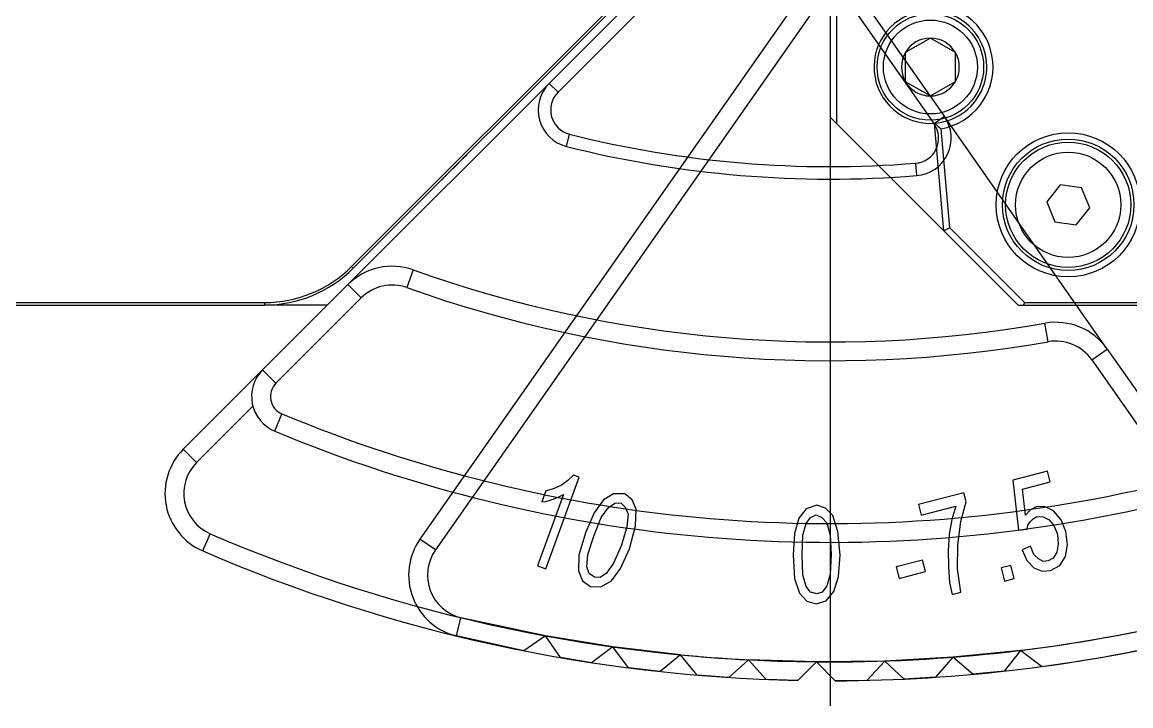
# Model space of a CAD drawing. Header units: millimetres. Extents: x -97344 to -49824, y -57049 to -40247.
# Drawn here: x -64354.2 to -64265.7, y -52906.2 to -52851.6 of the extents above; entities that cross this region are included whole.
import ezdxf

# ---------------------------------------------------------------- set-up
doc = ezdxf.new("R2010")
doc.units = ezdxf.units.MM
doc.header["$LTSCALE"] = 200
doc.linetypes.add('DOT_CENTER', pattern=[14, 12, -1, 0, -1])
doc.layers.add('1', color=7, linetype='Continuous')
doc.layers.add('DIM', color=3, linetype='Continuous')

# ---------------------------------------------------------------- blocks, each defined once
blk = doc.blocks.new('23-D1020-B_EXTRUSION-MAIN-BODY_BASESTAND-0_5m_Absen-PL__363', base_point=(418.75, -61.98))
at = {"color": 7, "linetype": 'Continuous'}
for p, q in [((418.75, 9.02), (418.75, -46.98)), ((419.25, 9.52), (419.25, -47.48)), ((880.538, -58.91), (904.18, -35.268)), ((880.679, -59.051), (904.321, -35.409)), ((419.25, -47.48), (418.75, -46.98)), ((427.816, -56.046), (419.25, -47.48)), ((427.066, -47.469), (427.334, -47.692)), ((427.816, -56.046), (427.066, -47.469)), ((427.334, -47.692), (427.606, -47.906)), ((428.298, -55.822), (427.606, -47.906)), ((889.429, -50.302), (889.541, -50.189)), ((889.541, -50.189), (889.75, -49.98)), ((888.643, -51.087), (888.75, -50.98)), ((888.75, -50.98), (888.937, -50.794)), ((888.937, -50.794), (889.097, -50.633)), ((887.75, -51.98), (887.848, -51.882)), ((887.848, -51.882), (887.888, -51.842)), ((887.978, -51.752), (888.018, -51.712)), ((888.018, -51.712), (888.114, -51.616)), ((428.298, -55.822), (427.816, -56.046)), ((427.816, -56.046), (433.75, -61.98)), ((428.298, -55.822), (434.257, -61.78)), ((434.257, -61.78), (434.174, -61.98)), ((434.257, -61.78), (873.608, -61.78)), ((433.75, -61.98), (434.174, -61.98)), ((434.174, -61.98), (873.608, -61.98)), ((878.629, -61.98), (873.608, -61.98))]:
    blk.add_line(p, q, dxfattribs=at)
at = {"color": 140, "linetype": 'Continuous'}
for p, q in [((880.679, -59.051), (880.538, -58.91)), ((873.608, -61.78), (873.608, -61.98))]:
    blk.add_line(p, q, dxfattribs=at)
at = {"color": 7, "linetype": 'Continuous'}
for radius in [5.75, 5.25]:
    blk.add_circle((437.75, -53.98), radius, dxfattribs=at)
for centre, radius, start, end in [((426.75, -42.98), 5, 279.85737, 90.14263), ((426.75, -42.98), 4.5, 95.97563, 274.02437), ((426.75, -42.98), 4.5, 274.02437, 95.97563), ((873.608, -51.98), 9.8, 270, 315), ((873.608, -51.98), 10, 270, 315)]:
    blk.add_arc(centre, radius, start, end, dxfattribs=at)
blk = doc.blocks.new('23-D1023-B_CURAVLE-PLATE-RIGHT_Absen-PL__364', base_point=(865.652, -91.98))
at = {"color": 7, "linetype": 'Continuous'}
for p, q in [((894.25, 17.02), (907.304, 17.02)), ((894.543, 16.868), (894.367, 16.903)), ((918.198, 17.02), (907.304, 17.02)), ((928.524, 16.016), (918.198, 17.02)), ((928.524, 16.016), (940.789, 14.824)), ((941.368, 14.678), (941.261, 13.579)), ((941.239, 12.067), (920.965, -4.945)), ((941.881, 11.301), (921.608, -5.711)), ((902.484, 8.786), (907.607, 5.828)), ((917.75, -31.394), (917.75, -11.839)), ((918.75, -31.394), (918.75, -11.839)), ((906.75, -30.852), (906.75, -31.545)), ((905.268, -34.281), (905.337, -33.889)), ((920.197, -35.983), (927.871, -46.942)), ((919.378, -36.556), (927.051, -47.516)), ((903.407, -37.202), (896.319, -44.29)), ((904.114, -37.909), (897.026, -44.997)), ((896.319, -44.29), (880.256, -60.353)), ((940.86, -65.493), (927.871, -46.942)), ((873.447, -67.162), (880.256, -60.353)), ((874.507, -68.223), (881.317, -61.413)), ((939.631, -66.353), (945.134, -74.212)), ((940.86, -65.493), (946.363, -73.352)), ((873.447, -67.162), (867.117, -73.492)), ((872.67, -70.06), (868.177, -74.553)), ((946.363, -73.352), (951.493, -80.678)), ((946.624, -76.34), (950.264, -81.539)), ((917.662, -90.475), (916.158, -91.954)), ((919.14, -91.98), (917.662, -90.475))]:
    blk.add_line(p, q, dxfattribs=at)
at = {"color": 140, "linetype": 'Continuous'}
for p, q in [((895.175, 16.094), (895.363, 16.239)), ((941.04, 13.401), (940.309, 14.084)), ((941.239, 12.067), (941.881, 11.301)), ((921.608, -5.711), (920.965, -4.945)), ((917.75, -11.839), (918.75, -11.839)), ((906.612, -31.545), (906.75, -31.545)), ((918.75, -31.394), (917.75, -31.394)), ((919.378, -36.556), (920.197, -35.983)), ((904.114, -37.909), (903.407, -37.202)), ((897.026, -44.997), (896.319, -44.29)), ((927.871, -46.942), (927.051, -47.516)), ((897.707, -49.321), (897.951, -48.351)), ((925.573, -50.656), (925.654, -51.653)), ((885.47, -59.178), (884.967, -60.591)), ((881.317, -61.413), (880.256, -60.353)), ((936.159, -64.913), (935.899, -63.436)), ((939.631, -66.353), (940.86, -65.493)), ((874.507, -68.223), (873.447, -67.162)), ((874.413, -72.052), (874.99, -70.668)), ((946.363, -73.352), (945.134, -74.212)), ((868.177, -74.553), (867.117, -73.492)), ((944.242, -76.534), (944.578, -77.996)), ((868.668, -81.617), (869.263, -80.24)), ((951.493, -80.678), (950.264, -81.539)), ((948.224, -86.947), (948.579, -88.404))]:
    blk.add_line(p, q, dxfattribs=at)
at = {"color": 7, "linetype": 'Continuous'}
for centre, radius, start, end in [((893.778, 15.02), 2, 37.55494, 67.49989), ((907.304, 16.02), 1, 90, 237.83426), ((918.75, 34.22), 29.5, 217.55508, 316.95521), ((928.427, 15.021), 1, 296.74977, 84.44773), ((918.75, 34.22), 22.5, 237.83426, 296.74977), ((941.771, 12.719), 2, 101.61505, 136.95521), ((940.596, 12.833), 2, 67.2804, 84.44773), ((940.596, 12.833), 2, 310, 67.2804), ((918.75, 34.22), 30.5, 248.57144, 316.95521), ((941.771, 12.719), 1, 120.6279, 136.95521), ((940.596, 12.833), 1, 310, 48.26755), ((926.75, -11.839), 9, 130, 180), ((926.75, -11.839), 8, 130, 180), ((897.75, -31.545), 9, 315, 0), ((926.75, -31.394), 9, 180, 215), ((926.75, -31.394), 8, 180, 215), ((897.75, -31.545), 8, 314.99989, 339.9999), ((898.44, -46.412), 3, 135, 255.86199), ((898.44, -46.412), 2, 135, 255.86199), ((925.413, -48.663), 2, 274.59625, 35), ((925.413, -48.663), 3, 274.59625, 35), ((918.75, 34.22), 85.15, 255.86199, 274.59625), ((918.75, 34.22), 86.15, 255.86199, 274.59625), ((883.792, -63.888), 5, 70.38783, 135), ((918.75, 34.22), 99.15, 250.38783, 279.96011), ((883.792, -63.888), 3.5, 70.38783, 135), ((918.75, 34.22), 100.65, 250.38783, 279.96011), ((936.764, -68.361), 5, 35, 99.96011), ((936.764, -68.361), 3.5, 35, 99.96011), ((875.568, -69.284), 3, 135, 247.35391), ((875.568, -69.284), 1.5, 135, 247.35391), ((918.75, 34.22), 113.65, 247.35391, 282.96183), ((918.75, 34.22), 115.15, 247.35391, 282.96183), ((943.905, -75.073), 3, 282.96183, 35), ((870.652, -77.028), 5, 135, 246.61877), ((943.905, -75.073), 1.5, 282.96183, 35), ((870.652, -77.028), 3.5, 135, 246.61877), ((918.75, 34.22), 124.7, 246.61877, 269.5), ((947.397, -83.546), 5, 283.67191, 35), ((918.75, 34.22), 126.2, 246.61877, 268.82297), ((947.397, -83.546), 3.5, 283.67191, 35), ((918.75, 34.22), 124.7, 269.5, 283.67191), ((918.75, 34.22), 126.2, 270.17703, 283.67191)]:
    blk.add_arc(centre, radius, start, end, dxfattribs=at)
blk = doc.blocks.new('CHEESE-HEAD-HEXAGON-SOCKET-BOLT_ISO-7379_M5-6_5x10_A2-70_STAINLESS-STEEL__368', base_point=(432.75, -58.98))
at = {"color": 7, "linetype": 'Continuous'}
for p, q in [((437.101, -52.374), (436.035, -53.739)), ((438.817, -52.616), (437.101, -52.374)), ((439.465, -54.222), (438.817, -52.616)), ((436.035, -53.739), (436.683, -55.345)), ((438.399, -55.586), (439.465, -54.222)), ((436.683, -55.345), (438.399, -55.586))]:
    blk.add_line(p, q, dxfattribs=at)
blk.add_circle((437.75, -53.98), 5, dxfattribs=at)
at = {"color": 140, "linetype": 'Continuous'}
blk.add_circle((437.75, -53.98), 4.2, dxfattribs=at)
blk = doc.blocks.new('CAP-SCREW-CYLINDRICAL-HEAD_DIN-912_M5x16_DIN-912_A2-70_STAINLESS-STEEL_3__370', base_point=(422.5, -47.23))
at = {"color": 7, "linetype": 'Continuous'}
for p, q in [((426.75, -40.671), (424.75, -41.826)), ((428.75, -41.826), (426.75, -40.671)), ((424.75, -41.826), (424.75, -44.135)), ((428.75, -44.135), (428.75, -41.826)), ((424.75, -44.135), (426.75, -45.29)), ((426.75, -45.29), (428.75, -44.135))]:
    blk.add_line(p, q, dxfattribs=at)
blk.add_circle((426.75, -42.98), 4.25, dxfattribs=at)
at = {"color": 140, "linetype": 'Continuous'}
blk.add_circle((426.75, -42.98), 3.75, dxfattribs=at)
at = {"color": 7, "linetype": 'Continuous'}
for start, end in [(90, 150), (30, 90), (150, 210), (330, 30), (210, 270), (270, 330)]:
    blk.add_arc((426.75, -42.98), 2.309, start, end, dxfattribs=at)
blk = doc.blocks.new('Top1', base_point=(668.75, -75.52))
at = {"color": 7, "linetype": 'Continuous'}
for p, q in [((417.303, -35.983), (386.007, -80.678)), ((418.532, -36.843), (387.236, -81.539)), ((396.056, -83.046), (398.718, -75.732)), ((397.823, -75.983), (397.303, -76.37)), ((398.259, -75.565), (397.823, -75.983)), ((398.718, -75.732), (398.259, -75.565)), ((436.088, -75.246), (433.334, -75.958)), ((433.334, -75.958), (433.773, -79.966)), ((434.115, -76.672), (436.31, -76.104)), ((436.31, -76.104), (436.088, -75.246)), ((396.056, -76.808), (395.736, -77.687)), ((396.676, -76.666), (396.056, -76.808)), ((397.303, -76.37), (396.676, -76.666)), ((429.418, -76.971), (425.804, -77.906)), ((429.603, -77.686), (429.418, -76.971)), ((434.332, -78.753), (434.115, -76.672)), ((397.46, -77.109), (395.388, -82.803)), ((395.736, -77.687), (396.079, -77.655)), ((396.079, -77.655), (396.556, -77.514)), ((396.556, -77.514), (397.05, -77.327)), ((397.05, -77.327), (397.46, -77.109)), ((400.661, -77.54), (399.906, -78.576)), ((401.457, -77.043), (400.661, -77.54)), ((401.053, -78.154), (401.555, -77.813)), ((402.352, -77.055), (401.457, -77.043)), ((401.555, -77.813), (402.04, -77.78)), ((402.04, -77.78), (402.391, -78.117)), ((402.936, -77.529), (402.352, -77.055)), ((403.276, -78.282), (402.936, -77.529)), ((429.186, -79.27), (429.603, -77.686)), ((399.906, -78.576), (399.233, -80.166)), ((400.482, -78.943), (401.053, -78.154)), ((402.391, -78.117), (402.615, -78.671)), ((402.615, -78.671), (402.528, -79.688)), ((403.214, -79.623), (403.276, -78.282)), ((416.832, -78.248), (416.254, -78.987)), ((417.676, -77.952), (416.832, -78.248)), ((417.187, -78.938), (417.632, -78.741)), ((417.632, -78.741), (418.076, -78.938)), ((418.387, -78.199), (417.676, -77.952)), ((418.965, -78.79), (418.387, -78.199)), ((425.804, -77.906), (426.026, -78.764)), ((426.026, -78.764), (428.78, -78.052)), ((428.78, -78.052), (428.455, -79.103)), ((434.731, -78.344), (434.332, -78.753)), ((435.254, -78.057), (434.731, -78.344)), ((435.905, -78.092), (435.254, -78.057)), ((436.588, -78.424), (435.905, -78.092)), ((437.185, -79.134), (436.588, -78.424)), ((399.918, -80.363), (400.482, -78.943)), ((402.741, -81.442), (403.214, -79.623)), ((416.254, -78.987), (415.898, -80.218)), ((416.565, -80.366), (416.832, -79.43)), ((416.832, -79.43), (417.187, -78.938)), ((418.076, -78.938), (418.476, -79.381)), ((418.476, -79.381), (418.743, -80.366)), ((419.365, -80.071), (418.965, -78.79)), ((428.455, -79.103), (428.253, -80.274)), ((428.93, -81.117), (429.186, -79.27)), ((434.487, -79.883), (434.542, -79.564)), ((434.542, -79.564), (434.738, -79.258)), ((434.738, -79.258), (434.959, -79.049)), ((434.959, -79.049), (435.236, -78.875)), ((435.236, -78.875), (435.746, -78.896)), ((435.746, -78.896), (436.22, -79.13)), ((436.22, -79.13), (436.614, -79.587)), ((436.614, -79.587), (436.885, -80.281)), ((437.561, -80.055), (437.185, -79.134)), ((399.233, -80.166), (398.676, -81.955)), ((399.404, -81.905), (399.918, -80.363)), ((402.528, -79.688), (402.09, -81.153)), ((415.898, -80.218), (415.81, -81.943)), ((416.521, -81.893), (416.565, -80.366)), ((418.743, -80.366), (418.832, -81.893)), ((419.543, -81.943), (419.365, -80.071)), ((428.253, -80.274), (428.174, -81.567)), ((433.773, -79.966), (434.487, -79.883)), ((436.885, -80.281), (436.953, -81.077)), ((437.703, -81.137), (437.561, -80.055)), ((402.09, -81.153), (401.467, -82.604)), ((428.925, -83.051), (428.93, -81.117)), ((434.746, -81.241), (434.082, -81.514)), ((435.005, -81.886), (434.746, -81.241)), ((436.953, -81.077), (436.843, -81.716)), ((437.525, -82.048), (437.703, -81.137)), ((398.676, -81.955), (398.648, -83.203)), ((399.334, -82.876), (399.404, -81.905)), ((402.026, -83.017), (402.741, -81.442)), ((415.81, -81.943), (415.898, -83.814)), ((416.565, -83.519), (416.521, -81.893)), ((418.832, -81.893), (418.743, -83.47)), ((419.41, -83.667), (419.543, -81.943)), ((428.174, -81.567), (428.193, -82.885)), ((434.082, -81.514), (434.445, -82.387)), ((435.374, -82.249), (435.005, -81.886)), ((435.749, -82.457), (435.374, -82.249)), ((436.554, -82.198), (436.149, -82.404)), ((436.843, -81.716), (436.554, -82.198)), ((437.071, -82.776), (437.525, -82.048)), ((395.388, -82.803), (396.056, -83.046)), ((399.517, -83.414), (399.334, -82.876)), ((401.467, -82.604), (400.896, -83.392)), ((401.288, -84.006), (402.026, -83.017)), ((426.127, -82.35), (424.019, -82.896)), ((424.019, -82.896), (424.253, -83.802)), ((426.361, -83.257), (426.127, -82.35)), ((428.193, -82.885), (428.286, -84.133)), ((429.178, -84.919), (428.925, -83.051)), ((433.167, -82.769), (432.392, -82.969)), ((432.392, -82.969), (432.664, -84.018)), ((433.438, -83.818), (433.167, -82.769)), ((434.445, -82.387), (435.005, -82.955)), ((435.005, -82.955), (435.676, -83.239)), ((435.676, -83.239), (436.346, -83.168)), ((436.149, -82.404), (435.749, -82.457)), ((436.346, -83.168), (437.071, -82.776)), ((398.648, -83.203), (398.972, -84.002)), ((398.972, -84.002), (399.614, -84.446)), ((399.926, -83.72), (399.517, -83.414)), ((400.394, -83.733), (399.926, -83.72)), ((400.896, -83.392), (400.394, -83.733)), ((400.45, -84.488), (401.288, -84.006)), ((415.898, -83.814), (416.298, -84.997)), ((416.832, -84.455), (416.565, -83.519)), ((418.743, -83.47), (418.476, -84.406)), ((419.054, -84.849), (419.41, -83.667)), ((424.253, -83.802), (426.361, -83.257)), ((432.664, -84.018), (433.438, -83.818)), ((399.614, -84.446), (400.45, -84.488)), ((417.187, -84.898), (416.832, -84.455)), ((417.676, -85.046), (417.187, -84.898)), ((418.121, -84.898), (417.676, -85.046)), ((418.476, -84.406), (418.121, -84.898)), ((418.432, -85.588), (419.054, -84.849)), ((428.286, -84.133), (428.49, -85.097)), ((428.49, -85.097), (429.178, -84.919)), ((416.298, -84.997), (416.876, -85.637)), ((416.876, -85.637), (417.632, -85.834)), ((417.632, -85.834), (418.432, -85.588)), ((396.025, -88.392), (389.276, -86.947)), ((394.287, -89.587), (388.921, -88.404)), ((396.025, -88.392), (394.287, -89.587)), ((401.395, -89.267), (396.025, -88.392)), ((397.22, -90.13), (396.025, -88.392)), ((401.395, -89.267), (399.711, -90.536)), ((406.798, -89.906), (401.395, -89.267)), ((402.664, -90.951), (401.395, -89.267)), ((399.711, -90.536), (397.22, -90.13)), ((406.798, -89.906), (405.171, -91.248)), ((408.139, -91.533), (406.798, -89.906)), ((428.534, -90.096), (423.102, -90.404)), ((428.534, -90.096), (427.164, -91.699)), ((433.947, -89.551), (428.534, -90.096)), ((430.137, -91.465), (428.534, -90.096)), ((433.947, -89.551), (432.649, -91.213)), ((435.609, -90.849), (433.947, -89.551)), ((405.171, -91.248), (402.664, -90.951)), ((412.224, -90.309), (410.657, -91.72)), ((413.635, -91.877), (412.224, -90.309)), ((417.662, -90.475), (412.224, -90.309)), ((417.662, -90.475), (416.158, -91.954)), ((423.102, -90.404), (417.662, -90.475)), ((419.14, -91.98), (417.662, -90.475)), ((423.102, -90.404), (421.664, -91.947)), ((424.644, -91.843), (423.102, -90.404)), ((410.657, -91.72), (408.139, -91.533)), ((416.158, -91.954), (413.635, -91.877)), ((421.664, -91.947), (419.14, -91.98)), ((427.164, -91.699), (424.644, -91.843)), ((432.649, -91.213), (430.137, -91.465))]:
    blk.add_line(p, q, dxfattribs=at)
at = {"color": 140, "linetype": 'Continuous'}
for p, q in [((387.236, -81.539), (386.007, -80.678)), ((388.921, -88.404), (389.276, -86.947))]:
    blk.add_line(p, q, dxfattribs=at)
at = {"color": 7, "linetype": 'Continuous'}
for centre, radius, start, end in [((418.75, 34.22), 124.7, 277, 293.38123), ((390.103, -83.546), 5, 145, 256.32809), ((390.103, -83.546), 3.5, 145, 256.32809), ((418.75, 34.22), 126.2, 277.67703, 293.38123), ((418.75, 34.22), 124.7, 264.5, 267)]:
    blk.add_arc(centre, radius, start, end, dxfattribs=at)
at = {"layer": '1', "color": 1, "linetype": 'DOT_CENTER'}
for p, q in [((418.75, 43.169), (418.75, -93.98)), ((918.75, 43.169), (918.75, -93.98))]:
    blk.add_line(p, q, dxfattribs=at)
for name, p in [('23-D1020-B_EXTRUSION-MAIN-BODY_BASESTAND-0_5m_Absen-PL__363', (418.75, -61.98)), ('23-D1023-B_CURAVLE-PLATE-RIGHT_Absen-PL__364', (865.652, -91.98)), ('CAP-SCREW-CYLINDRICAL-HEAD_DIN-912_M5x16_DIN-912_A2-70_STAINLESS-STEEL_3__370', (422.5, -47.23)), ('CHEESE-HEAD-HEXAGON-SOCKET-BOLT_ISO-7379_M5-6_5x10_A2-70_STAINLESS-STEEL__368', (432.75, -58.98))]:
    blk.add_blockref(name, p)
blk = doc.blocks.new('*U1521')
blk.add_blockref('Top1', (0, -50.114))
blk = doc.blocks.new('*U1522')
at = {"layer": 'DIM', "color": 0, "linetype": 'ByBlock', "lineweight": -2, "transparency": 16777216}
for p in [(5000, 0), (5500, 0)]:
    blk.add_blockref('*U1521', p, dxfattribs=at)

msp = doc.modelspace()

# ---------------------------------------------------------------- block references
at = {"layer": 'DIM', "color": 3}
msp.add_blockref('*U1522', (-69539.665, -52837.614), dxfattribs=at)

doc.saveas('drawing.dxf')
